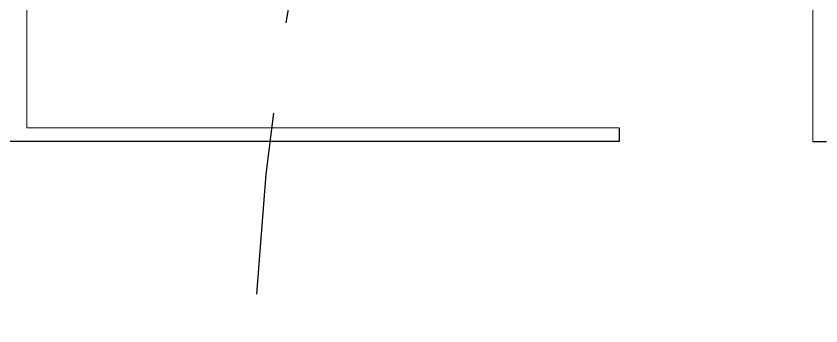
# Model space of a CAD drawing. Header units: millimetres. Extents: x -1 to 99, y -14 to 47.
# Drawn here: x 36.48 to 45.32, y 18.03 to 21.43 of the extents above; entities that cross this region are included whole.
import ezdxf

# ---------------------------------------------------------------- set-up
doc = ezdxf.new("R2010")
doc.units = ezdxf.units.MM
doc.linetypes.add('JIS_02_2.0', pattern=[3, 2, -1])
doc.layers.add('wireless', color=1, linetype='Continuous')

msp = doc.modelspace()

# ---------------------------------------------------------------- linework, layer by layer
for p, q in [((43.1069, 20.2059), (43.1069, 20.0564)), ((43.1069, 20.0564), (36.0683, 20.0564)), ((45.2365, 20.0564), (45.386, 20.0564))]:
    msp.add_line(p, q)
at = {"color": 7, "lineweight": 0}
msp.add_lwpolyline([(36.5976, 27.3083), (36.5976, 20.2159, 0.414214), (36.6076, 20.2059), (43.1069, 20.2059)], format="xyb", dxfattribs=at)
msp.add_lwpolyline([(45.2365, 27.3083), (45.2365, 20.0564)], dxfattribs=at)
at = {"layer": 'wireless', "linetype": 'JIS_02_2.0'}
for centre in [(69.0731, 16.6304), (28.6544, 16.3194)]:
    msp.add_circle(centre, 30, dxfattribs=at)

doc.saveas('drawing.dxf')
